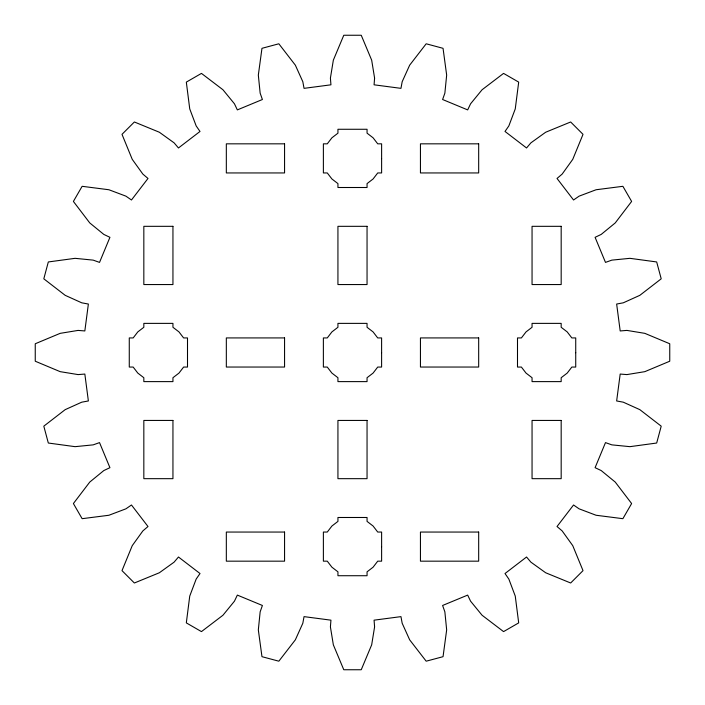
<?xml version="1.0" encoding="UTF-8"?>
<svg xmlns="http://www.w3.org/2000/svg" width="705" height="705" viewBox="0 0 705 705"><rect width="100%" height="100%" fill="white"/><g stroke="black" fill="none" stroke-linecap="round" stroke-linejoin="round"><path stroke-width="1.06" d="M187.504 352.729L187.504 367.058L183.617 367.058L178.982 373.086L172.945 377.721L172.945 381.617L143.829 381.617L143.829 377.721L137.801 373.086L133.166 367.058L129.271 367.058L129.271 337.933L133.174 337.933L137.801 331.914L143.829 327.279L143.829 323.375L172.945 323.375L172.945 327.279L178.973 331.905L183.608 337.933L187.504 337.933L187.504 352.729M381.617 158.616L381.617 172.945L377.73 172.945L373.095 178.973L367.058 183.608L367.058 187.504L337.942 187.504L337.942 183.608L331.914 178.973L327.279 172.945L323.383 172.945L323.383 143.829L327.287 143.829L331.914 137.801L337.942 133.174L337.942 129.271L367.058 129.271L367.058 133.166L373.086 137.801L377.721 143.829L381.617 143.829L381.617 158.616M381.608 352.729L381.608 367.058L377.721 367.058L373.086 373.086L367.049 377.721L367.049 381.617L337.933 381.617L337.933 377.721L331.905 373.086L327.27 367.058L323.375 367.058L323.375 337.933L327.279 337.933L331.905 331.914L337.933 327.279L337.933 323.375L367.049 323.375L367.049 327.279L373.077 331.905L377.713 337.933L381.608 337.933L381.608 352.729M381.617 546.842L381.617 561.162L377.73 561.162L373.095 567.199L367.058 571.834L367.058 575.721L337.942 575.721L337.942 571.834L331.914 567.199L327.279 561.162L323.383 561.162L323.383 532.046L327.287 532.046L331.914 526.027L337.942 521.392L337.942 517.488L367.058 517.488L367.058 521.392L373.086 526.018L377.721 532.046L381.617 532.046L381.617 546.842M575.729 352.729L575.729 367.058L571.843 367.058L567.208 373.086L561.171 377.721L561.171 381.617L532.055 381.617L532.055 377.721L526.027 373.086L521.392 367.058L517.496 367.058L517.496 337.933L521.4 337.933L526.027 331.914L532.055 327.279L532.055 323.375L561.171 323.375L561.171 327.279L567.199 331.905L571.834 337.933L575.729 337.933L575.729 352.729M374.593 78.096L374.073 84.811L400.96 88.354L402.176 81.727L409.667 65.168L426.181 43.789L443.048 48.319L446.662 75.1L444.864 93.166L442.599 99.511L467.671 109.901L470.579 103.802L482.079 89.755L503.564 73.391L518.695 82.115L515.258 108.914L508.851 125.913L505.009 131.456L526.547 147.971L530.909 142.842L545.661 132.24L570.662 121.983L583.017 134.338L572.76 159.339L562.158 174.091L557.029 178.453L573.544 199.991L579.105 196.149L596.086 189.751L622.885 186.305L631.627 201.427L615.245 222.921L601.198 234.421L595.09 237.321L605.489 262.401L611.834 260.127L629.926 258.33L656.681 261.952L661.211 278.819L639.832 295.333L623.273 302.824L616.646 304.04L620.188 330.953L626.912 330.407L644.828 333.35L669.75 343.758L669.75 361.224L644.828 371.658L626.912 374.593L620.188 374.055L616.646 400.96L623.273 402.176L639.832 409.649L661.211 426.164L656.681 443.031L629.926 446.662L611.834 444.864L605.489 442.608L595.09 467.679L601.198 470.561L615.245 482.079L631.627 503.546L622.885 518.686L596.086 515.258L579.105 508.834L573.544 504.991L557.029 526.52L562.158 530.909L572.76 545.661L583.017 570.636L570.662 583L545.661 572.76L530.909 562.158L526.547 557.012L505.009 573.526L508.851 579.087L515.258 596.086L518.695 622.885L503.564 631.61L482.079 615.245L470.579 601.18L467.671 595.099L442.599 605.472L444.864 611.834L446.662 629.909L443.048 656.681L426.181 661.193L409.667 639.832L402.176 623.255L400.96 616.628L374.073 620.171L374.593 626.895L371.676 644.828L361.242 669.75L343.776 669.75L333.342 644.828L330.407 626.895L330.945 620.171L304.04 616.628L302.824 623.255L295.351 639.832L278.836 661.193L261.969 656.681L258.33 629.909L260.154 611.834L262.401 605.472L237.347 595.099L234.448 601.18L222.947 615.245L201.454 631.61L186.323 622.885L189.742 596.086L196.166 579.087L200.008 573.526L178.471 557.012L174.091 562.158L159.356 572.76L134.364 583L122 570.636L132.24 545.661L142.859 530.909L147.997 526.52L131.474 504.991L125.913 508.834L108.914 515.258L82.133 518.686L73.391 503.546L89.755 482.079L103.82 470.561L109.927 467.679L99.528 442.608L93.183 444.864L75.091 446.662L48.319 443.031L43.807 426.164L65.186 409.649L81.745 402.176L88.372 400.96L84.838 374.055L78.105 374.593L60.172 371.658L35.25 361.224L35.25 343.758L60.172 333.35L78.105 330.407L84.838 330.953L88.372 304.04L81.745 302.824L65.186 295.333L43.807 278.819L48.319 261.952L75.091 258.33L93.183 260.127L99.528 262.401L109.927 237.321L103.82 234.421L89.755 222.921L73.391 201.427L82.133 186.305L108.914 189.751L125.913 196.149L131.474 199.991L147.997 178.453L142.859 174.091L132.24 159.339L122 134.338L134.364 121.983L159.356 132.24L174.091 142.842L178.471 147.971L200.008 131.456L196.166 125.913L189.742 108.914L186.323 82.115L201.454 73.391L222.947 89.755L234.448 103.802L237.347 109.901L262.401 99.511L260.154 93.166L258.33 75.1L261.969 48.319L278.836 43.789L295.351 65.168L302.824 81.727L304.04 88.354L330.945 84.811L330.407 78.096L333.342 60.172L343.776 35.25L361.242 35.25L371.676 60.172L374.593 78.096M284.564 143.829L226.331 143.829L226.331 172.945L284.564 172.945L284.564 143.829M478.677 143.829L420.444 143.829L420.444 172.945L478.677 172.945L478.677 143.829M172.945 226.323L143.829 226.323L143.829 284.556L172.945 284.556L172.945 226.323M367.049 226.323L337.933 226.323L337.933 284.556L367.049 284.556L367.049 226.323M561.18 226.323L532.055 226.323L532.055 284.556L561.18 284.556L561.18 226.323M284.564 337.924L226.331 337.924L226.331 367.041L284.564 367.041L284.564 337.924M478.677 337.924L420.444 337.924L420.444 367.041L478.677 367.041L478.677 337.924M172.945 420.436L143.829 420.436L143.829 478.669L172.945 478.669L172.945 420.436M367.049 420.436L337.933 420.436L337.933 478.669L367.049 478.669L367.049 420.436M561.18 420.436L532.055 420.436L532.055 478.669L561.18 478.669L561.18 420.436M284.564 532.055L226.331 532.055L226.331 561.171L284.564 561.171L284.564 532.055M478.677 532.055L420.444 532.055L420.444 561.171L478.677 561.171L478.677 532.055"/></g></svg>
